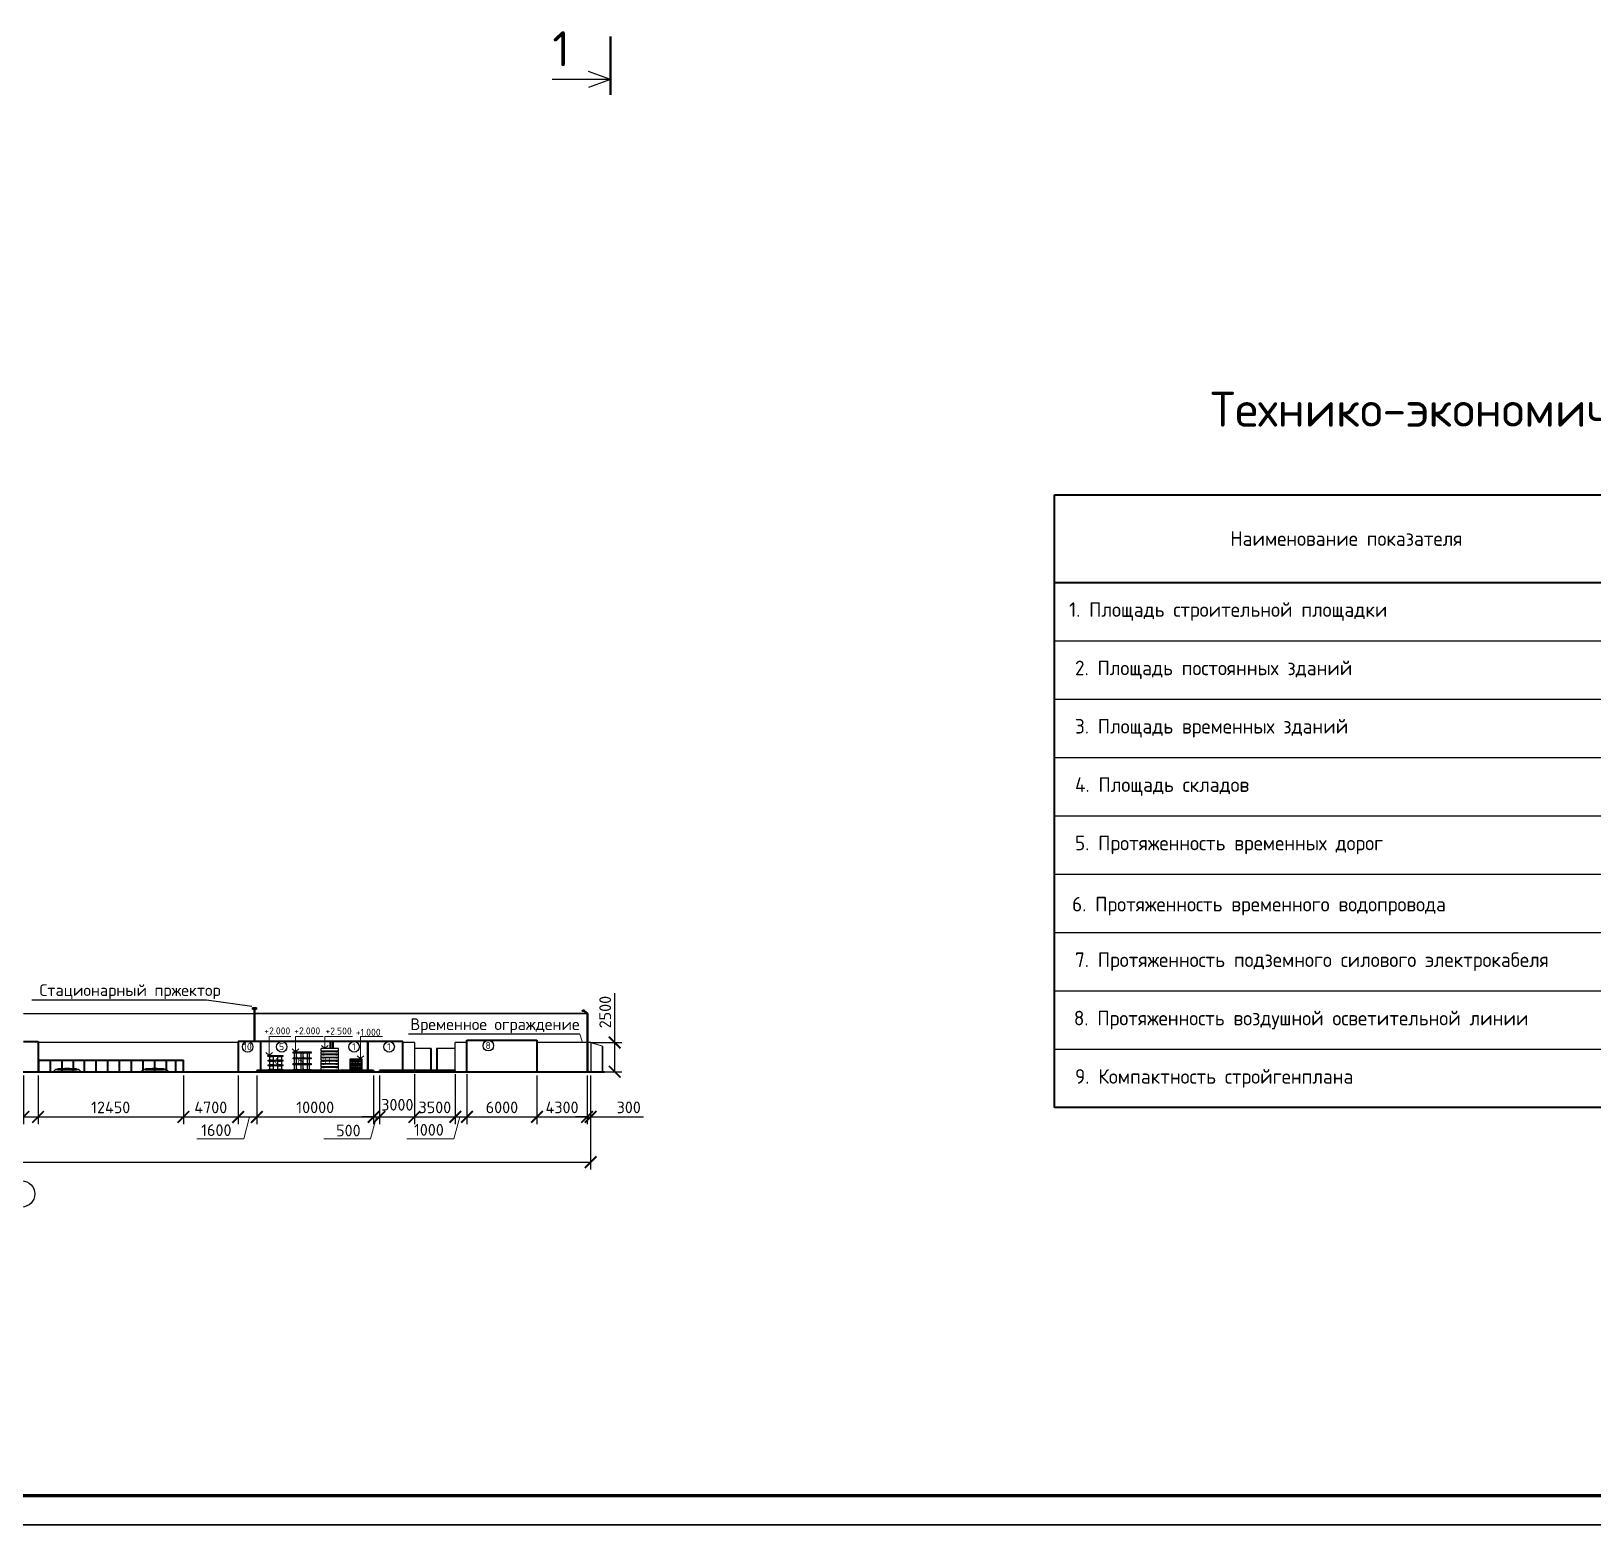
# Model space of a CAD drawing. Header units: millimetres. Extents: x -782 to 10910, y 3841 to 9763.
# Drawn here: x 2225 to 2492.6, y 8024.4 to 8280.3 of the extents above; entities that cross this region are included whole.
import ezdxf

# ---------------------------------------------------------------- set-up
doc = ezdxf.new("R2010")
doc.units = ezdxf.units.MM
doc.layers.add('1', color=7, linetype='Continuous')
doc.layers.add('Оbводка', color=1, linetype='Continuous', lineweight=90)
doc.styles.add('2.5', font='isocpeur.ttf', dxfattribs={"height": 2})
doc.styles.add('GOST-2.304_Type-B', font='GOST_Common.ttf')
doc.styles.add('Isocpeur', font='isocpeur.ttf')
doc.dimstyles.new('М500 стройгенп', dxfattribs={"dimtxt": 2, "dimasz": 2, "dimexe": 1.25, "dimexo": 0.625, "dimtad": 1, "dimlfac": 500, "dimtxsty": '2.5', "dimblk": 'ARCHTICK', "dimcen": 2.5, "dimadec": 0, "dimazin": 0, "dimtfac": 1, "dimtmove": 0, "dimatfit": 3, "dimfxl": 1, "dimarcsym": 0})

# ---------------------------------------------------------------- blocks, each defined once
blk = doc.blocks.new('_ArchTick')
at = {"color": 0, "linetype": 'ByBlock', "const_width": 0.15}
blk.add_lwpolyline([(-0.5, -0.5), (0.5, 0.5)], dxfattribs=at)
blk = doc.blocks.new('*D837')
at = {"color": 0, "lineweight": -2, "transparency": 16777216}
for p, q in [((2223.67, 8101.42), (2223.67, 8093.06)), ((2226.17, 8101.42), (2226.17, 8093.06)), ((2223.67, 8094.31), (2226.17, 8094.31))]:
    blk.add_line(p, q, dxfattribs=at)
at = {"layer": 'Defpoints', "color": 0, "lineweight": -3, "transparency": 16777216}
for p in [(2223.67, 8102.05), (2226.17, 8102.05), (2226.17, 8094.31)]:
    blk.add_point(p, dxfattribs=at)
at = {"color": 0, "lineweight": -2, "transparency": 16777216, "xscale": 2, "yscale": 2, "zscale": 2, "rotation": 180}
blk.add_blockref('_ArchTick', (2223.67, 8094.31), dxfattribs=at)
at = {"color": 0, "lineweight": -2, "transparency": 16777216, "xscale": 2, "yscale": 2, "zscale": 2}
blk.add_blockref('_ArchTick', (2226.17, 8094.31), dxfattribs=at)
at = {"color": 0, "lineweight": 20, "transparency": 16777216, "insert": (2219.36, 8092.08), "char_height": 2, "attachment_point": 5, "style": '2.5'}
blk.add_mtext('1250', dxfattribs=at)
blk = doc.blocks.new('*D838')
at = {"color": 0, "lineweight": -2, "transparency": 16777216}
for p, q in [((2226.17, 8101.42), (2226.17, 8093.06)), ((2251.07, 8101.42), (2251.07, 8093.06)), ((2226.17, 8094.31), (2251.07, 8094.31))]:
    blk.add_line(p, q, dxfattribs=at)
at = {"layer": 'Defpoints', "color": 0, "lineweight": -3, "transparency": 16777216}
for p in [(2226.17, 8102.05), (2251.07, 8102.05), (2251.07, 8094.31)]:
    blk.add_point(p, dxfattribs=at)
at = {"color": 0, "lineweight": -2, "transparency": 16777216, "xscale": 2, "yscale": 2, "zscale": 2, "rotation": 180}
blk.add_blockref('_ArchTick', (2226.17, 8094.31), dxfattribs=at)
at = {"color": 0, "lineweight": -2, "transparency": 16777216, "xscale": 2, "yscale": 2, "zscale": 2}
blk.add_blockref('_ArchTick', (2251.07, 8094.31), dxfattribs=at)
at = {"color": 0, "lineweight": 20, "transparency": 16777216, "insert": (2238.62, 8095.94), "char_height": 2, "attachment_point": 5, "style": '2.5'}
blk.add_mtext('12450', dxfattribs=at)
blk = doc.blocks.new('*D839')
at = {"color": 0, "lineweight": -2, "transparency": 16777216}
for p, q in [((2251.07, 8101.42), (2251.07, 8093.06)), ((2260.47, 8101.42), (2260.47, 8093.06)), ((2251.07, 8094.31), (2260.47, 8094.31))]:
    blk.add_line(p, q, dxfattribs=at)
at = {"layer": 'Defpoints', "color": 0, "lineweight": -3, "transparency": 16777216}
for p in [(2251.07, 8102.05), (2260.47, 8102.05), (2260.47, 8094.31)]:
    blk.add_point(p, dxfattribs=at)
at = {"color": 0, "lineweight": -2, "transparency": 16777216, "xscale": 2, "yscale": 2, "zscale": 2, "rotation": 180}
blk.add_blockref('_ArchTick', (2251.07, 8094.31), dxfattribs=at)
at = {"color": 0, "lineweight": -2, "transparency": 16777216, "xscale": 2, "yscale": 2, "zscale": 2}
blk.add_blockref('_ArchTick', (2260.47, 8094.31), dxfattribs=at)
at = {"color": 0, "lineweight": 20, "transparency": 16777216, "insert": (2255.77, 8095.94), "char_height": 2, "attachment_point": 5, "style": '2.5'}
blk.add_mtext('4700', dxfattribs=at)
blk = doc.blocks.new('*D840')
at = {"color": 0, "lineweight": -2, "transparency": 16777216}
for p, q in [((2260.47, 8101.42), (2260.47, 8093.06)), ((2263.67, 8101.42), (2263.67, 8093.06)), ((2260.47, 8094.31), (2263.67, 8094.31))]:
    blk.add_line(p, q, dxfattribs=at)
at = {"layer": 'Defpoints', "color": 0, "lineweight": -3, "transparency": 16777216}
for p in [(2260.47, 8102.05), (2263.67, 8102.05), (2263.67, 8094.31)]:
    blk.add_point(p, dxfattribs=at)
at = {"color": 0, "lineweight": -2, "transparency": 16777216, "xscale": 2, "yscale": 2, "zscale": 2, "rotation": 180}
blk.add_blockref('_ArchTick', (2260.47, 8094.31), dxfattribs=at)
at = {"color": 0, "lineweight": -2, "transparency": 16777216, "xscale": 2, "yscale": 2, "zscale": 2}
blk.add_blockref('_ArchTick', (2263.67, 8094.31), dxfattribs=at)
at = {"color": 0, "lineweight": 20, "transparency": 16777216, "insert": (2256.72, 8092.04), "char_height": 2, "attachment_point": 5, "style": '2.5'}
blk.add_mtext('1600', dxfattribs=at)
blk = doc.blocks.new('*D841')
at = {"color": 0, "lineweight": -2, "transparency": 16777216}
for p, q in [((2263.67, 8101.42), (2263.67, 8093.06)), ((2283.67, 8101.42), (2283.67, 8093.06)), ((2263.67, 8094.31), (2283.67, 8094.31))]:
    blk.add_line(p, q, dxfattribs=at)
at = {"layer": 'Defpoints', "color": 0, "lineweight": -3, "transparency": 16777216}
for p in [(2263.67, 8102.05), (2283.67, 8102.05), (2283.67, 8094.31)]:
    blk.add_point(p, dxfattribs=at)
at = {"color": 0, "lineweight": -2, "transparency": 16777216, "xscale": 2, "yscale": 2, "zscale": 2, "rotation": 180}
blk.add_blockref('_ArchTick', (2263.67, 8094.31), dxfattribs=at)
at = {"color": 0, "lineweight": -2, "transparency": 16777216, "xscale": 2, "yscale": 2, "zscale": 2}
blk.add_blockref('_ArchTick', (2283.67, 8094.31), dxfattribs=at)
at = {"color": 0, "lineweight": 20, "transparency": 16777216, "insert": (2273.67, 8095.94), "char_height": 2, "attachment_point": 5, "style": '2.5'}
blk.add_mtext('10000', dxfattribs=at)
blk = doc.blocks.new('*D842')
at = {"color": 0, "lineweight": -2, "transparency": 16777216}
for p, q in [((2283.67, 8101.42), (2283.67, 8093.06)), ((2284.67, 8101.42), (2284.67, 8093.06)), ((2283.67, 8094.31), (2281.67, 8094.31)), ((2283.67, 8094.31), (2284.67, 8094.31)), ((2284.67, 8094.31), (2286.67, 8094.31))]:
    blk.add_line(p, q, dxfattribs=at)
at = {"layer": 'Defpoints', "color": 0, "lineweight": -3, "transparency": 16777216}
for p in [(2283.67, 8102.05), (2284.67, 8102.05), (2284.67, 8094.31)]:
    blk.add_point(p, dxfattribs=at)
at = {"color": 0, "lineweight": -2, "transparency": 16777216, "xscale": 2, "yscale": 2, "zscale": 2}
blk.add_blockref('_ArchTick', (2283.67, 8094.31), dxfattribs=at)
at = {"color": 0, "lineweight": -2, "transparency": 16777216, "xscale": 2, "yscale": 2, "zscale": 2, "rotation": 180}
blk.add_blockref('_ArchTick', (2284.67, 8094.31), dxfattribs=at)
at = {"color": 0, "lineweight": 20, "transparency": 16777216, "insert": (2279.35, 8091.98), "char_height": 2, "attachment_point": 5, "style": '2.5'}
blk.add_mtext('500', dxfattribs=at)
blk = doc.blocks.new('*D843')
at = {"color": 0, "lineweight": -2, "transparency": 16777216}
for p, q in [((2284.67, 8101.42), (2284.67, 8093.06)), ((2290.67, 8101.62), (2290.67, 8093.06)), ((2284.67, 8094.31), (2290.67, 8094.31))]:
    blk.add_line(p, q, dxfattribs=at)
at = {"layer": 'Defpoints', "color": 0, "lineweight": -3, "transparency": 16777216}
for p in [(2284.67, 8102.05), (2290.67, 8102.25), (2290.67, 8094.31)]:
    blk.add_point(p, dxfattribs=at)
at = {"color": 0, "lineweight": -2, "transparency": 16777216, "xscale": 2, "yscale": 2, "zscale": 2, "rotation": 180}
blk.add_blockref('_ArchTick', (2284.67, 8094.31), dxfattribs=at)
at = {"color": 0, "lineweight": -2, "transparency": 16777216, "xscale": 2, "yscale": 2, "zscale": 2}
blk.add_blockref('_ArchTick', (2290.67, 8094.31), dxfattribs=at)
at = {"color": 0, "lineweight": 20, "transparency": 16777216, "insert": (2287.74, 8096.39), "char_height": 2, "attachment_point": 5, "style": '2.5'}
blk.add_mtext('3000', dxfattribs=at)
blk = doc.blocks.new('*D844')
at = {"color": 0, "lineweight": -2, "transparency": 16777216}
for p, q in [((2290.67, 8101.62), (2290.67, 8093.06)), ((2297.67, 8101.62), (2297.67, 8093.06)), ((2290.67, 8094.31), (2297.67, 8094.31))]:
    blk.add_line(p, q, dxfattribs=at)
at = {"layer": 'Defpoints', "color": 0, "lineweight": -3, "transparency": 16777216}
for p in [(2290.67, 8102.25), (2297.67, 8102.25), (2297.67, 8094.31)]:
    blk.add_point(p, dxfattribs=at)
at = {"color": 0, "lineweight": -2, "transparency": 16777216, "xscale": 2, "yscale": 2, "zscale": 2, "rotation": 180}
blk.add_blockref('_ArchTick', (2290.67, 8094.31), dxfattribs=at)
at = {"color": 0, "lineweight": -2, "transparency": 16777216, "xscale": 2, "yscale": 2, "zscale": 2}
blk.add_blockref('_ArchTick', (2297.67, 8094.31), dxfattribs=at)
at = {"color": 0, "lineweight": 20, "transparency": 16777216, "insert": (2294.17, 8095.94), "char_height": 2, "attachment_point": 5, "style": '2.5'}
blk.add_mtext('3500', dxfattribs=at)
blk = doc.blocks.new('*D845')
at = {"color": 0, "lineweight": -2, "transparency": 16777216}
for p, q in [((2297.67, 8101.62), (2297.67, 8093.06)), ((2299.67, 8101.62), (2299.67, 8093.06)), ((2297.67, 8094.31), (2299.67, 8094.31))]:
    blk.add_line(p, q, dxfattribs=at)
at = {"layer": 'Defpoints', "color": 0, "lineweight": -3, "transparency": 16777216}
for p in [(2297.67, 8102.25), (2299.67, 8102.25), (2299.67, 8094.31)]:
    blk.add_point(p, dxfattribs=at)
at = {"color": 0, "lineweight": -2, "transparency": 16777216, "xscale": 2, "yscale": 2, "zscale": 2, "rotation": 180}
blk.add_blockref('_ArchTick', (2297.67, 8094.31), dxfattribs=at)
at = {"color": 0, "lineweight": -2, "transparency": 16777216, "xscale": 2, "yscale": 2, "zscale": 2}
blk.add_blockref('_ArchTick', (2299.67, 8094.31), dxfattribs=at)
at = {"color": 0, "lineweight": 20, "transparency": 16777216, "insert": (2293.15, 8092.09), "char_height": 2, "attachment_point": 5, "style": '2.5'}
blk.add_mtext('1000', dxfattribs=at)
blk = doc.blocks.new('*D846')
at = {"color": 0, "lineweight": -2, "transparency": 16777216}
for p, q in [((2299.67, 8101.42), (2299.67, 8093.06)), ((2311.67, 8101.42), (2311.67, 8093.06)), ((2299.67, 8094.31), (2311.67, 8094.31))]:
    blk.add_line(p, q, dxfattribs=at)
at = {"layer": 'Defpoints', "color": 0, "lineweight": -3, "transparency": 16777216}
for p in [(2299.67, 8102.05), (2311.67, 8102.05), (2311.67, 8094.31)]:
    blk.add_point(p, dxfattribs=at)
at = {"color": 0, "lineweight": -2, "transparency": 16777216, "xscale": 2, "yscale": 2, "zscale": 2, "rotation": 180}
blk.add_blockref('_ArchTick', (2299.67, 8094.31), dxfattribs=at)
at = {"color": 0, "lineweight": -2, "transparency": 16777216, "xscale": 2, "yscale": 2, "zscale": 2}
blk.add_blockref('_ArchTick', (2311.67, 8094.31), dxfattribs=at)
at = {"color": 0, "lineweight": 20, "transparency": 16777216, "insert": (2305.67, 8095.94), "char_height": 2, "attachment_point": 5, "style": '2.5'}
blk.add_mtext('6000', dxfattribs=at)
blk = doc.blocks.new('*D847')
at = {"color": 0, "lineweight": -2, "transparency": 16777216}
for p, q in [((2311.67, 8101.42), (2311.67, 8093.06)), ((2320.27, 8101.42), (2320.27, 8093.06)), ((2311.67, 8094.31), (2320.27, 8094.31))]:
    blk.add_line(p, q, dxfattribs=at)
at = {"layer": 'Defpoints', "color": 0, "lineweight": -3, "transparency": 16777216}
for p in [(2311.67, 8102.05), (2320.27, 8102.05), (2320.27, 8094.31)]:
    blk.add_point(p, dxfattribs=at)
at = {"color": 0, "lineweight": -2, "transparency": 16777216, "xscale": 2, "yscale": 2, "zscale": 2, "rotation": 180}
blk.add_blockref('_ArchTick', (2311.67, 8094.31), dxfattribs=at)
at = {"color": 0, "lineweight": -2, "transparency": 16777216, "xscale": 2, "yscale": 2, "zscale": 2}
blk.add_blockref('_ArchTick', (2320.27, 8094.31), dxfattribs=at)
at = {"color": 0, "lineweight": 20, "transparency": 16777216, "insert": (2315.97, 8095.94), "char_height": 2, "attachment_point": 5, "style": '2.5'}
blk.add_mtext('4300', dxfattribs=at)
blk = doc.blocks.new('*D752')
at = {"color": 0, "lineweight": -2, "transparency": 16777216}
for p, q in [((2320.27, 8101.42), (2320.27, 8093.06)), ((2320.87, 8101.42), (2320.87, 8093.06)), ((2320.27, 8094.31), (2318.27, 8094.31)), ((2320.27, 8094.31), (2320.87, 8094.31)), ((2320.87, 8094.31), (2329.92, 8094.31))]:
    blk.add_line(p, q, dxfattribs=at)
at = {"layer": 'Defpoints', "color": 0, "lineweight": -3, "transparency": 16777216}
for p in [(2320.27, 8102.05), (2320.87, 8102.05), (2320.87, 8094.31)]:
    blk.add_point(p, dxfattribs=at)
at = {"color": 0, "lineweight": -2, "transparency": 16777216, "xscale": 2, "yscale": 2, "zscale": 2}
blk.add_blockref('_ArchTick', (2320.27, 8094.31), dxfattribs=at)
at = {"color": 0, "lineweight": -2, "transparency": 16777216, "xscale": 2, "yscale": 2, "zscale": 2, "rotation": 180}
blk.add_blockref('_ArchTick', (2320.87, 8094.31), dxfattribs=at)
at = {"color": 0, "lineweight": 20, "transparency": 16777216, "insert": (2327.4, 8095.94), "char_height": 2, "attachment_point": 5, "style": '2.5'}
blk.add_mtext('300', dxfattribs=at)
blk = doc.blocks.new('*D753')
at = {"color": 0, "lineweight": -2, "transparency": 16777216}
for p, q in [((2052.35, 8101.42), (2052.35, 8085.31)), ((2320.87, 8101.42), (2320.87, 8085.31)), ((2052.35, 8086.56), (2320.87, 8086.56))]:
    blk.add_line(p, q, dxfattribs=at)
at = {"layer": 'Defpoints', "color": 0, "lineweight": -3, "transparency": 16777216}
for p in [(2052.35, 8102.05), (2320.87, 8102.05), (2320.87, 8086.56)]:
    blk.add_point(p, dxfattribs=at)
at = {"color": 0, "lineweight": -2, "transparency": 16777216, "xscale": 2, "yscale": 2, "zscale": 2, "rotation": 180}
blk.add_blockref('_ArchTick', (2052.35, 8086.56), dxfattribs=at)
at = {"color": 0, "lineweight": -2, "transparency": 16777216, "xscale": 2, "yscale": 2, "zscale": 2}
blk.add_blockref('_ArchTick', (2320.87, 8086.56), dxfattribs=at)
at = {"color": 0, "lineweight": 20, "transparency": 16777216, "insert": (2185.61, 8088.19), "char_height": 2, "attachment_point": 5, "style": '2.5'}
blk.add_mtext('136000', dxfattribs=at)
blk = doc.blocks.new('*D849')
at = {"color": 0, "lineweight": -2, "transparency": 16777216}
for p, q in [((2324.99, 8107.05), (2324.99, 8115.5)), ((2321, 8107.05), (2326.24, 8107.05)), ((2324.99, 8102.05), (2324.99, 8107.05)), ((2321, 8102.05), (2326.24, 8102.05))]:
    blk.add_line(p, q, dxfattribs=at)
at = {"layer": 'Defpoints', "color": 0, "lineweight": -3, "transparency": 16777216}
for p in [(2320.37, 8107.05), (2320.37, 8102.05), (2324.99, 8102.05)]:
    blk.add_point(p, dxfattribs=at)
at = {"color": 0, "lineweight": -2, "transparency": 16777216, "xscale": 2, "yscale": 2, "zscale": 2}
for p, rotation in [((2324.99, 8107.05), 90), ((2324.99, 8102.05), 270)]:
    blk.add_blockref('_ArchTick', p, dxfattribs=dict(at, rotation=rotation))
at = {"color": 0, "lineweight": 20, "transparency": 16777216, "insert": (2323.36, 8112.27), "char_height": 2, "attachment_point": 5, "rotation": 90, "style": '2.5'}
blk.add_mtext('2500', dxfattribs=at)

msp = doc.modelspace()

# ---------------------------------------------------------------- hatches: boundary and pattern name
at = {"lineweight": 25, "ltscale": 0.5}
h = msp.add_hatch(dxfattribs=at)
h.set_pattern_fill('BRICK', color=256, scale=0.04)
h.set_pattern_definition([(0, (-159.3332, 5246.0435), (0, 0.254), []), (90, (-159.3332, 5246.0435), (-0.508, 3e-17), [0.254, -0.254]), (90, (-159.0792, 5246.0435), (-0.508, 3e-17), [-0.254, 0.254])])
h.paths.add_polyline_path([(2281.67433, 8104.246228), (2279.67433, 8104.246228), (2279.67433, 8102.246228), (2281.67433, 8102.246228)])

# ---------------------------------------------------------------- linework, layer by layer
at = {"lineweight": 50}
msp.add_line((2324.257704, 8269.463412), (2324.257704, 8279.463412), dxfattribs=at)
for p, q in [((2324.257704, 8272.058757), (2320.498933, 8273.426837)), ((2324.257704, 8272.058757), (2314.257704, 8272.058757)), ((2324.257704, 8272.058757), (2320.498933, 8270.690676)), ((1982.712585, 8024.422879), (2822.712585, 8024.422879))]:
    msp.add_line(p, q)
at = {"color": 7, "lineweight": 25}
for p, q in [((2400.385182, 8095.906803), (2400.385182, 8200.906803)), ((2400.385182, 8200.906803), (2585.868803, 8200.906803)), ((2400.385182, 8185.906803), (2585.868803, 8185.906803)), ((2400.385182, 8185.906803), (2585.868803, 8185.906803)), ((2400.385182, 8175.906803), (2585.868803, 8175.906803)), ((2400.385182, 8165.906803), (2585.868803, 8165.906803)), ((2400.385182, 8155.906803), (2585.868803, 8155.906803)), ((2400.385182, 8145.906803), (2585.868803, 8145.906803)), ((2400.385182, 8135.906803), (2585.868803, 8135.906803)), ((2400.385182, 8125.906803), (2585.868803, 8125.906803)), ((2400.385182, 8115.906803), (2585.868803, 8115.906803)), ((2400.385182, 8105.906803), (2585.868803, 8105.906803)), ((2400.385182, 8095.906803), (2585.868803, 8095.906803)), ((2400.385182, 8095.906803), (2585.868803, 8095.906803))]:
    msp.add_line(p, q, dxfattribs=at)
at = {"color": 7, "lineweight": 40}
for p, q in [((2400.385182, 8095.906803), (2400.385182, 8200.906803)), ((2400.385182, 8200.906803), (2585.868803, 8200.906803)), ((2400.385182, 8185.906803), (2585.868803, 8185.906803)), ((2585.868803, 8095.906803), (2400.385182, 8095.906803))]:
    msp.add_line(p, q, dxfattribs=at)
at = {"lineweight": 25}
for p, q in [((2255.015718, 8114.299365), (2225.087209, 8114.299365)), ((2262.778634, 8113.201394), (2255.015718, 8114.299365)), ((2223.67433, 8112.046228), (2320.288527, 8112.046228)), ((2320.257469, 8112.046228), (2263.257469, 8112.046228)), ((2260.47433, 8107.046228), (2226.17433, 8107.046228)), ((2290.67433, 8107.046228), (2288.67433, 8107.046228)), ((2319.024016, 8108.487957), (2289.64459, 8108.487957)), ((2290.67433, 8107.046228), (2290.67433, 8102.246228)), ((2299.67433, 8107.046228), (2297.67433, 8107.046228)), ((2298.683082, 8107.046228), (2297.67433, 8107.046228)), ((2297.67433, 8102.246228), (2297.67433, 8107.046228)), ((2320.87433, 8107.046228), (2311.67433, 8107.046228)), ((2320.87433, 8107.046228), (2320.87433, 8102.046228)), ((2320.97433, 8102.046228), (2320.97433, 8107.046228)), ((2322.87433, 8102.046228), (2322.87433, 8106.476228)), ((2322.97433, 8102.046228), (2322.97433, 8106.446228)), ((2265.573981, 8104.843194), (2268.17433, 8104.845912)), ((2265.573981, 8104.646539), (2265.573981, 8104.843194)), ((2265.574852, 8104.646226), (2265.574174, 8104.646226)), ((2265.574764, 8104.043227), (2268.174852, 8104.046226)), ((2265.574764, 8104.043195), (2268.17433, 8104.045912)), ((2265.574764, 8104.043195), (2265.574764, 8104.043227)), ((2265.574817, 8103.84654), (2265.574817, 8104.043195)), ((2268.17433, 8104.646226), (2265.574852, 8104.646226)), ((2265.575688, 8103.846227), (2265.574957, 8103.846227)), ((2268.17433, 8103.846227), (2265.575688, 8103.846227)), ((2265.874852, 8104.046226), (2265.874852, 8104.646226)), ((2265.874852, 8104.646226), (2266.474852, 8104.646226)), ((2266.474852, 8104.046226), (2265.874852, 8104.046226)), ((2265.875688, 8103.246227), (2265.875688, 8103.846227)), ((2265.875688, 8103.846227), (2266.475688, 8103.846227)), ((2266.474852, 8104.646226), (2266.474852, 8104.046226)), ((2266.475688, 8103.846227), (2266.475688, 8103.246227)), ((2267.274852, 8104.046226), (2267.274852, 8104.646226)), ((2267.274852, 8104.646226), (2267.874852, 8104.646226)), ((2267.874852, 8104.046226), (2267.274852, 8104.046226)), ((2267.275688, 8103.246227), (2267.275688, 8103.846227)), ((2267.275688, 8103.846227), (2267.875688, 8103.846227)), ((2267.874852, 8104.646226), (2267.874852, 8104.046226)), ((2267.875688, 8103.846227), (2267.875688, 8103.246227)), ((2268.17433, 8104.646226), (2268.17433, 8104.845912)), ((2268.17433, 8103.846227), (2268.17433, 8104.046225)), ((2269.87433, 8105.446228), (2272.97433, 8105.446228)), ((2269.87433, 8105.246228), (2269.87433, 8105.446228)), ((2270.07433, 8105.246228), (2269.87433, 8105.246228)), ((2269.87433, 8104.446228), (2272.97433, 8104.446228)), ((2269.87433, 8104.246228), (2269.87433, 8104.446228)), ((2269.87433, 8104.446228), (2272.97433, 8104.446228)), ((2270.07433, 8104.246228), (2269.87433, 8104.246228)), ((2270.47433, 8105.246228), (2270.07433, 8105.246228)), ((2270.07433, 8105.246228), (2270.07433, 8104.446228)), ((2272.97433, 8105.246228), (2270.07433, 8105.246228)), ((2270.07433, 8104.446228), (2270.47433, 8104.446228)), ((2270.07433, 8104.446228), (2270.47433, 8104.446228)), ((2270.47433, 8104.246228), (2270.07433, 8104.246228)), ((2270.07433, 8104.246228), (2270.07433, 8103.446228)), ((2272.97433, 8104.246228), (2270.07433, 8104.246228)), ((2270.47433, 8104.446228), (2270.47433, 8105.246228)), ((2270.47433, 8104.580019), (2270.47433, 8104.446228)), ((2270.47433, 8103.446228), (2270.47433, 8104.246228)), ((2270.47433, 8103.580019), (2270.47433, 8103.446228)), ((2271.17433, 8105.446228), (2271.57433, 8105.446228)), ((2271.57433, 8105.246228), (2271.17433, 8105.246228)), ((2271.17433, 8105.246228), (2271.17433, 8104.446228)), ((2271.17433, 8104.446228), (2271.57433, 8104.446228)), ((2271.17433, 8104.446228), (2271.57433, 8104.446228)), ((2271.57433, 8104.246228), (2271.17433, 8104.246228)), ((2271.17433, 8104.246228), (2271.17433, 8103.446228)), ((2271.57433, 8104.446228), (2271.57433, 8105.246228)), ((2271.57433, 8104.580019), (2271.57433, 8104.446228)), ((2271.57433, 8103.446228), (2271.57433, 8104.246228)), ((2271.57433, 8103.580019), (2271.57433, 8103.446228)), ((2272.67433, 8105.246228), (2272.27433, 8105.246228)), ((2272.27433, 8105.246228), (2272.27433, 8104.446228)), ((2272.27433, 8104.446228), (2272.67433, 8104.446228)), ((2272.67433, 8104.246228), (2272.27433, 8104.246228)), ((2272.27433, 8104.246228), (2272.27433, 8103.446228)), ((2272.67433, 8104.446228), (2272.67433, 8105.246228)), ((2272.67433, 8103.446228), (2272.67433, 8104.246228)), ((2272.97433, 8105.446228), (2272.97433, 8105.246228)), ((2272.97433, 8104.446228), (2272.97433, 8104.246228)), ((2277.67433, 8106.026228), (2274.67433, 8106.026228)), ((2274.67433, 8105.586228), (2274.67433, 8106.026228)), ((2277.67433, 8105.586228), (2274.67433, 8105.586228)), ((2277.67433, 8105.486228), (2274.67433, 8105.486228)), ((2274.67433, 8105.046228), (2274.67433, 8105.486228)), ((2277.67433, 8105.046228), (2274.67433, 8105.046228)), ((2277.67433, 8104.946228), (2274.67433, 8104.946228)), ((2274.67433, 8104.506228), (2274.67433, 8104.946228)), ((2277.67433, 8104.506228), (2274.67433, 8104.506228)), ((2277.67433, 8104.406228), (2274.67433, 8104.406228)), ((2274.67433, 8103.966228), (2274.67433, 8104.406228)), ((2277.67433, 8103.966228), (2274.67433, 8103.966228)), ((2277.67433, 8103.866228), (2274.67433, 8103.866228)), ((2274.67433, 8103.426228), (2274.67433, 8103.866228)), ((2275.17433, 8105.586228), (2274.97433, 8105.586228)), ((2274.97433, 8105.586228), (2274.97433, 8105.486228)), ((2274.97433, 8105.486228), (2275.17433, 8105.486228)), ((2275.17433, 8105.046228), (2274.97433, 8105.046228)), ((2274.97433, 8105.046228), (2274.97433, 8104.946228)), ((2274.97433, 8104.946228), (2275.17433, 8104.946228)), ((2275.17433, 8104.506228), (2274.97433, 8104.506228)), ((2274.97433, 8104.506228), (2274.97433, 8104.406228)), ((2274.97433, 8104.406228), (2275.17433, 8104.406228)), ((2275.17433, 8103.966228), (2274.97433, 8103.966228)), ((2274.97433, 8103.966228), (2274.97433, 8103.866228)), ((2274.97433, 8103.866228), (2275.17433, 8103.866228)), ((2275.17433, 8105.486228), (2275.17433, 8105.586228)), ((2275.17433, 8104.946228), (2275.17433, 8105.046228)), ((2275.17433, 8104.406228), (2275.17433, 8104.506228)), ((2275.17433, 8103.866228), (2275.17433, 8103.966228)), ((2277.37433, 8105.586228), (2277.17433, 8105.586228)), ((2277.17433, 8105.586228), (2277.17433, 8105.486228)), ((2277.17433, 8105.486228), (2277.37433, 8105.486228)), ((2277.37433, 8105.046228), (2277.17433, 8105.046228)), ((2277.17433, 8105.046228), (2277.17433, 8104.946228)), ((2277.17433, 8104.946228), (2277.37433, 8104.946228)), ((2277.37433, 8104.506228), (2277.17433, 8104.506228)), ((2277.17433, 8104.506228), (2277.17433, 8104.406228)), ((2277.17433, 8104.406228), (2277.37433, 8104.406228)), ((2277.37433, 8103.966228), (2277.17433, 8103.966228)), ((2277.17433, 8103.966228), (2277.17433, 8103.866228)), ((2277.17433, 8103.866228), (2277.37433, 8103.866228)), ((2277.37433, 8105.486228), (2277.37433, 8105.586228)), ((2277.37433, 8104.946228), (2277.37433, 8105.046228)), ((2277.37433, 8104.406228), (2277.37433, 8104.506228)), ((2277.37433, 8103.866228), (2277.37433, 8103.966228)), ((2277.67433, 8105.586228), (2277.67433, 8106.026228)), ((2277.67433, 8105.046228), (2277.67433, 8105.486228)), ((2277.67433, 8102.346228), (2277.67433, 8105.355866)), ((2277.67433, 8104.506228), (2277.67433, 8104.946228)), ((2277.67433, 8103.966228), (2277.67433, 8104.406228)), ((2277.67433, 8103.426228), (2277.67433, 8103.866228)), ((2279.67433, 8102.246228), (2279.67433, 8104.246228)), ((2279.67433, 8104.246228), (2281.67433, 8104.246228)), ((2281.67433, 8104.246228), (2281.67433, 8102.246228)), ((2281.67433, 8102.246228), (2281.67433, 8104.108992)), ((2293.515475, 8106.046228), (2290.67433, 8106.046228)), ((2293.441832, 8106.046228), (2293.441832, 8102.246228)), ((2293.515475, 8106.046228), (2293.515475, 8102.246228)), ((2297.67433, 8106.046228), (2294.443552, 8106.046228)), ((2294.443552, 8106.046228), (2294.443552, 8102.246228)), ((2294.557365, 8106.046228), (2294.557365, 8102.246228)), ((2297.67433, 8102.046228), (2297.67433, 8106.046228)), ((2265.575548, 8103.243228), (2268.175688, 8103.246227)), ((2265.575548, 8103.243196), (2268.17433, 8103.245912)), ((2265.575548, 8103.243196), (2265.575548, 8103.243228)), ((2265.575653, 8103.04654), (2265.575653, 8103.243196)), ((2265.576524, 8103.046228), (2265.575741, 8103.046228)), ((2265.576331, 8102.443229), (2268.176524, 8102.446228)), ((2265.576524, 8102.246228), (2265.576331, 8102.443229)), ((2268.17433, 8103.046228), (2265.576524, 8103.046228)), ((2268.17433, 8102.246228), (2265.576524, 8102.246228)), ((2266.475688, 8103.246227), (2265.875688, 8103.246227)), ((2265.876524, 8102.446228), (2265.876524, 8103.046228)), ((2265.876524, 8103.046228), (2266.476524, 8103.046228)), ((2266.476524, 8102.446228), (2265.876524, 8102.446228)), ((2266.476524, 8103.046228), (2266.476524, 8102.446228)), ((2267.875688, 8103.246227), (2267.275688, 8103.246227)), ((2267.276524, 8102.446228), (2267.276524, 8103.046228)), ((2267.276524, 8103.046228), (2267.876524, 8103.046228)), ((2267.876524, 8102.446228), (2267.276524, 8102.446228)), ((2267.876524, 8103.046228), (2267.876524, 8102.446228)), ((2268.17433, 8103.046228), (2268.17433, 8103.246225)), ((2268.17433, 8102.246228), (2268.17433, 8102.446225)), ((2269.87433, 8103.446228), (2272.97433, 8103.446228)), ((2269.87433, 8103.246228), (2269.87433, 8103.446228)), ((2269.87433, 8103.446228), (2272.97433, 8103.446228)), ((2270.07433, 8103.246228), (2269.87433, 8103.246228)), ((2269.87433, 8102.446228), (2272.97433, 8102.446228)), ((2269.87433, 8102.246228), (2269.87433, 8102.446228)), ((2270.07433, 8102.246228), (2269.87433, 8102.246228)), ((2270.07433, 8103.446228), (2270.47433, 8103.446228)), ((2270.07433, 8103.446228), (2270.47433, 8103.446228)), ((2270.47433, 8103.246228), (2270.07433, 8103.246228)), ((2270.07433, 8103.246228), (2270.07433, 8102.446228)), ((2272.97433, 8103.246228), (2270.07433, 8103.246228)), ((2270.07433, 8102.446228), (2270.47433, 8102.446228)), ((2272.97433, 8102.246228), (2270.07433, 8102.246228)), ((2270.47433, 8102.446228), (2270.47433, 8103.246228)), ((2270.47433, 8102.580019), (2270.47433, 8102.446228)), ((2271.17433, 8103.446228), (2271.57433, 8103.446228)), ((2271.17433, 8103.446228), (2271.57433, 8103.446228)), ((2271.57433, 8103.246228), (2271.17433, 8103.246228)), ((2271.17433, 8103.246228), (2271.17433, 8102.446228)), ((2271.17433, 8102.446228), (2271.57433, 8102.446228)), ((2271.57433, 8102.446228), (2271.57433, 8103.246228)), ((2271.57433, 8102.580019), (2271.57433, 8102.446228)), ((2272.27433, 8103.446228), (2272.67433, 8103.446228)), ((2272.67433, 8103.246228), (2272.27433, 8103.246228)), ((2272.27433, 8103.246228), (2272.27433, 8102.446228)), ((2272.27433, 8102.446228), (2272.67433, 8102.446228)), ((2272.67433, 8102.446228), (2272.67433, 8103.246228)), ((2272.97433, 8103.446228), (2272.97433, 8103.246228)), ((2272.97433, 8102.446228), (2272.97433, 8102.246228)), ((2277.67433, 8103.426228), (2274.67433, 8103.426228)), ((2277.67433, 8103.326228), (2274.67433, 8103.326228)), ((2274.67433, 8102.886228), (2274.67433, 8103.326228)), ((2277.67433, 8102.886228), (2274.67433, 8102.886228)), ((2277.67433, 8102.786228), (2274.67433, 8102.786228)), ((2274.67433, 8102.346228), (2274.67433, 8102.786228)), ((2277.67433, 8102.346228), (2274.67433, 8102.346228)), ((2275.17433, 8103.426228), (2274.97433, 8103.426228)), ((2274.97433, 8103.426228), (2274.97433, 8103.326228)), ((2274.97433, 8103.326228), (2275.17433, 8103.326228)), ((2275.17433, 8102.886228), (2274.97433, 8102.886228)), ((2274.97433, 8102.886228), (2274.97433, 8102.786228)), ((2274.97433, 8102.786228), (2275.17433, 8102.786228)), ((2275.17433, 8102.346228), (2274.97433, 8102.346228)), ((2274.97433, 8102.346228), (2274.97433, 8102.246228)), ((2274.97433, 8102.246228), (2275.17433, 8102.246228)), ((2275.17433, 8103.326228), (2275.17433, 8103.426228)), ((2275.17433, 8102.786228), (2275.17433, 8102.886228)), ((2275.17433, 8102.246228), (2275.17433, 8102.346228)), ((2277.37433, 8103.426228), (2277.17433, 8103.426228)), ((2277.17433, 8103.426228), (2277.17433, 8103.326228)), ((2277.17433, 8103.326228), (2277.37433, 8103.326228)), ((2277.37433, 8102.886228), (2277.17433, 8102.886228)), ((2277.17433, 8102.886228), (2277.17433, 8102.786228)), ((2277.17433, 8102.786228), (2277.37433, 8102.786228)), ((2277.37433, 8102.346228), (2277.17433, 8102.346228)), ((2277.17433, 8102.346228), (2277.17433, 8102.246228)), ((2277.17433, 8102.246228), (2277.37433, 8102.246228)), ((2277.37433, 8103.326228), (2277.37433, 8103.426228)), ((2277.37433, 8102.786228), (2277.37433, 8102.886228)), ((2277.37433, 8102.246228), (2277.37433, 8102.346228)), ((2277.67433, 8102.886228), (2277.67433, 8103.326228)), ((2277.67433, 8102.346228), (2277.67433, 8102.786228)), ((2281.67433, 8102.246228), (2279.67433, 8102.246228)), ((2822.712732, 8024.423062), (1981.712732, 8024.423062))]:
    msp.add_line(p, q, dxfattribs=at)
at = {"lineweight": 35}
for p, q in [((2262.938289, 8112.775984), (2262.938289, 8113.004867)), ((2262.938289, 8113.004867), (2263.588288, 8113.003896)), ((2263.188288, 8112.776955), (2262.938289, 8112.776469)), ((2263.382469, 8112.046228), (2263.132469, 8112.046228)), ((2263.382469, 8112.046228), (2263.132469, 8112.046228)), ((2263.588288, 8112.776357), (2263.188288, 8112.776955)), ((2263.188288, 8112.776955), (2263.189707, 8112.046228)), ((2263.338288, 8112.046228), (2263.338288, 8112.776955)), ((2263.588288, 8112.775013), (2263.588288, 8113.003896)), ((2229.17433, 8102.446228), (2228.77433, 8102.046228)), ((2229.57433, 8102.446228), (2229.17433, 8102.446228)), ((2229.17433, 8102.446228), (2229.57433, 8102.446228)), ((2229.57433, 8102.526228), (2229.57433, 8102.446228)), ((2229.57433, 8102.446228), (2229.57433, 8102.526228)), ((2229.57433, 8102.526228), (2232.77433, 8102.526228)), ((2229.57433, 8102.446228), (2229.57433, 8102.366228)), ((2229.57433, 8102.366228), (2232.77433, 8102.366228)), ((2230.77433, 8102.526228), (2230.77433, 8102.606228)), ((2230.77433, 8102.606228), (2231.57433, 8102.606228)), ((2231.17433, 8102.526228), (2230.77433, 8102.526228)), ((2230.77433, 8102.526228), (2230.77433, 8102.526228)), ((2231.57433, 8102.606228), (2231.57433, 8102.526228)), ((2232.77433, 8102.366228), (2232.77433, 8102.526228)), ((2233.17433, 8102.446228), (2232.77433, 8102.446228)), ((2233.17433, 8102.446228), (2233.57433, 8102.046228)), ((2244.17433, 8102.446228), (2243.77433, 8102.046228)), ((2244.57433, 8102.446228), (2244.17433, 8102.446228)), ((2244.17433, 8102.446228), (2244.57433, 8102.446228)), ((2244.57433, 8102.526228), (2244.57433, 8102.446228)), ((2244.57433, 8102.446228), (2244.57433, 8102.526228)), ((2244.57433, 8102.526228), (2247.77433, 8102.526228)), ((2244.57433, 8102.446228), (2244.57433, 8102.366228)), ((2244.57433, 8102.366228), (2247.77433, 8102.366228)), ((2245.77433, 8102.526228), (2245.77433, 8102.606228)), ((2245.77433, 8102.606228), (2246.57433, 8102.606228)), ((2246.17433, 8102.526228), (2245.77433, 8102.526228)), ((2245.77433, 8102.526228), (2245.77433, 8102.526228)), ((2246.57433, 8102.606228), (2246.57433, 8102.526228)), ((2247.77433, 8102.366228), (2247.77433, 8102.526228)), ((2248.17433, 8102.446228), (2247.77433, 8102.446228)), ((2248.17433, 8102.446228), (2248.57433, 8102.046228))]:
    msp.add_line(p, q, dxfattribs=at)
at = {"color": 0, "linetype": 'Continuous', "lineweight": 35}
msp.add_line((2263.382469, 8112.046228), (2263.132469, 8112.046228), dxfattribs=at)
at = {"lineweight": 40}
for p, q in [((2263.21183, 8112.046228), (2263.21183, 8107.246228)), ((2263.31183, 8107.246228), (2263.31183, 8112.046228)), ((2320.382469, 8112.046228), (2320.257469, 8112.046228)), ((2320.382469, 8112.046228), (2320.257469, 8112.046228)), ((2320.27433, 8112.046228), (2320.27433, 8102.046228)), ((2320.37433, 8102.046228), (2320.37433, 8112.046228)), ((2223.67433, 8107.246228), (2226.17433, 8107.246228)), ((2226.17433, 8107.246228), (2226.17433, 8102.046228)), ((2264.27433, 8107.246228), (2260.47433, 8107.246228)), ((2260.47433, 8107.246228), (2260.47433, 8102.046228)), ((2276.27433, 8107.246228), (2264.27433, 8107.246228)), ((2264.27433, 8107.246228), (2264.27433, 8102.246228)), ((2276.67433, 8107.246228), (2270.67433, 8107.246228)), ((2276.27433, 8106.026228), (2276.27433, 8107.246228)), ((2282.67433, 8107.246228), (2276.67433, 8107.246228)), ((2276.67433, 8107.246228), (2276.67433, 8106.026228)), ((2276.67433, 8106.026228), (2276.67433, 8107.246228)), ((2288.67433, 8107.246228), (2282.67433, 8107.246228)), ((2282.67433, 8107.246228), (2282.67433, 8102.246228)), ((2282.67433, 8102.246228), (2282.67433, 8107.246228)), ((2288.67433, 8102.246228), (2288.67433, 8107.246228)), ((2299.67433, 8102.046228), (2299.67433, 8107.446228)), ((2299.67433, 8107.446228), (2311.67433, 8107.446228)), ((2311.67433, 8107.446228), (2311.67433, 8102.217348)), ((2226.27433, 8102.046228), (2226.27433, 8104.046228)), ((2226.27433, 8104.046228), (2251.07433, 8104.046228)), ((2228.27433, 8102.046228), (2228.27433, 8104.046228)), ((2230.27433, 8102.046228), (2230.27433, 8104.046228)), ((2232.262404, 8102.046228), (2232.262404, 8104.046228)), ((2234.145105, 8102.046228), (2234.145105, 8104.046228)), ((2236.152393, 8102.046228), (2236.152393, 8104.046228)), ((2238.152393, 8102.046228), (2238.152393, 8104.046228)), ((2240.152393, 8102.046228), (2240.152393, 8104.046228)), ((2242.152393, 8102.046228), (2242.152393, 8104.046228)), ((2244.152393, 8102.046228), (2244.152393, 8104.046228)), ((2246.152393, 8102.046228), (2246.152393, 8104.046228)), ((2248.152393, 8102.046228), (2248.152393, 8104.046228)), ((2249.784726, 8102.046228), (2249.784726, 8104.046228)), ((2251.07433, 8102.046228), (2251.07433, 8104.046228)), ((2050.032558, 8102.046228), (2323.249552, 8102.046228)), ((2283.67433, 8102.246228), (2263.67433, 8102.246228)), ((2263.67433, 8102.246228), (2263.67433, 8102.046228)), ((2283.67433, 8102.246228), (2283.67433, 8102.046228)), ((2297.67433, 8102.246228), (2284.67433, 8102.246228)), ((2284.67433, 8102.246228), (2284.67433, 8102.046228)), ((2297.67433, 8102.246228), (2290.67433, 8102.246228)), ((2297.67433, 8102.046228), (2297.67433, 8102.246228))]:
    msp.add_line(p, q, dxfattribs=at)
at = {"color": 0, "linetype": 'Continuous', "lineweight": 40}
for p, q in [((2319.899146, 8112.429241), (2319.869831, 8112.393942)), ((2320.288527, 8112.046228), (2319.873529, 8112.390871)), ((2320.362818, 8112.046228), (2319.899146, 8112.429241)), ((2320.382469, 8112.046228), (2320.257469, 8112.046228))]:
    msp.add_line(p, q, dxfattribs=at)
at = {"lineweight": 20}
for p, q in [((2320.344969, 8112.046228), (2320.294969, 8112.046228)), ((2265.765452, 8104.843394), (2265.765452, 8108.09694)), ((2265.765452, 8104.843394), (2265.765452, 8108.09694)), ((2269.474412, 8108.09694), (2265.765452, 8108.09694)), ((2270.27433, 8105.446228), (2270.27433, 8108.09694)), ((2270.27433, 8105.446228), (2270.27433, 8108.09694)), ((2275.031456, 8108.09694), (2270.27433, 8108.09694)), ((2275.323222, 8106.026228), (2274.753839, 8106.551214)), ((2275.309869, 8106.026404), (2275.892882, 8106.536211)), ((2275.323222, 8106.026228), (2275.323222, 8108.07681)), ((2275.323222, 8106.026228), (2275.323222, 8108.07681)), ((2280.080349, 8108.07681), (2275.323222, 8108.07681)), ((2281.411374, 8104.246228), (2281.411374, 8108.07681)), ((2281.411374, 8108.07681), (2285.169709, 8108.07681)), ((2319.024016, 8108.487957), (2319.487217, 8107.046228)), ((2320.97433, 8107.046228), (2320.87433, 8107.046228)), ((2322.97433, 8106.446228), (2320.97433, 8107.046228)), ((2320.97433, 8107.046228), (2320.97433, 8106.996228)), ((2322.87433, 8106.426228), (2320.97433, 8106.996228)), ((2265.765452, 8104.843394), (2265.196069, 8105.36838)), ((2265.752099, 8104.84357), (2266.335112, 8105.353378)), ((2270.27433, 8105.446228), (2269.704946, 8105.971214)), ((2270.260977, 8105.446404), (2270.84399, 8105.956211)), ((2281.411374, 8104.246228), (2280.841991, 8104.771214)), ((2281.398021, 8104.246404), (2281.981034, 8104.756211)), ((2295.67433, 8102.246228), (2293.67433, 8102.246228)), ((2297.67433, 8102.246228), (2295.67433, 8102.246228)), ((2297.67433, 8102.046228), (2299.67433, 8102.046228)), ((2299.67433, 8102.046228), (2299.67433, 8102.217348)), ((2311.67433, 8102.217348), (2311.67433, 8102.046228)), ((2320.97433, 8102.046228), (2322.97433, 8102.046228)), ((2322.97433, 8102.046228), (2322.87433, 8102.046228)), ((2262.42433, 8094.313451), (2261.41952, 8090.563451)), ((2284.172674, 8094.313451), (2283.167864, 8090.563451)), ((2298.42433, 8094.313451), (2297.41952, 8090.563451)), ((2261.41952, 8090.563451), (2253.378797, 8090.563451)), ((2283.167864, 8090.563451), (2275.127142, 8090.563451)), ((2297.41952, 8090.563451), (2289.378797, 8090.563451))]:
    msp.add_line(p, q, dxfattribs=at)
at = {"color": 1, "lineweight": 25}
for p, q in [((2228.27433, 8102.046228), (2228.27433, 8103.046228)), ((2230.27433, 8102.046228), (2230.27433, 8103.046228)), ((2249.784726, 8102.046228), (2249.784726, 8103.046228))]:
    msp.add_line(p, q, dxfattribs=at)
at = {"lineweight": 70}
msp.add_line((2002.712585, 8029.422879), (2817.712585, 8029.422879), dxfattribs=at)
at = {"color": 0, "linetype": 'Continuous', "lineweight": 40}
for centre, radius, start, end in [((2319.647569, 8112.197011), 0.342361, 42.72998394, 147.56374367), ((2319.631712, 8111.7153), 0.719204, 70.66522234, 112.31594504)]:
    msp.add_arc(centre, radius, start, end, dxfattribs=at)
at = {"layer": 'Оbводка', "color": 0, "lineweight": -2}
for centre, radius in [((2262.096894, 8106.315398), 0.902538), ((2267.926802, 8106.315398), 0.902538), ((2280.326802, 8106.315398), 0.902538), ((2286.326802, 8106.315398), 0.902538), ((2303.326802, 8106.515398), 0.902538), ((2223.37433, 8081.112605), 2.239996)]:
    msp.add_circle(centre, radius, dxfattribs=at)

# ---------------------------------------------------------------- texts
at = {"insert": (2317.31122, 8274.344917), "char_height": 6, "attachment_point": 9, "style": '2.5'}
msp.add_mtext_dynamic_manual_height_columns('\\A1;1', width=13.55974787, gutter_width=12.5, heights=[0], dxfattribs=at)
at = {"color": 7, "lineweight": 25, "char_height": 2.5, "width": 100, "style": 'GOST-2.304_Type-B'}
for s, insert, attachment_point in [('Наименование показателя', (2450.385182, 8193.406803), 5), ('\\pxi1;1. Площадь строительной площадки', (2400.385182, 8180.906803), 4), ('\\pi3.5;2. Площадь постоянных зданий', (2400.385182, 8170.906803), 4), ('\\pl3.5;3. Площадь временных зданий', (2400.385182, 8160.906803), 4), ('\\pl3.5;4. Площадь складов', (2400.385182, 8150.906803), 4), ('\\pi3.5;5. Протяженность временных дорог', (2400.385182, 8140.906803), 4), ('\\pl3;6. Протяженность временного водопровода', (2400.385182, 8130.4263), 4), ('\\pl3.5;7. Протяженность подземного силового электрокабеля', (2400.385182, 8120.906803), 4), ('\\pl3.3;8. Протяженность воздушной осветительной линии', (2400.385182, 8110.906803), 4), ('\\pl3.5;9. Компактность стройгенплана', (2400.385182, 8100.906803), 4)]:
    msp.add_mtext(s, dxfattribs=dict(at, insert=insert, attachment_point=attachment_point))
at = {"lineweight": 25, "char_height": 2, "attachment_point": 1, "style": 'Isocpeur'}
for s, insert in [('Стационарный пржектор', (2226.417815, 8117.032042)), ('Временное ограждение', (2289.971608, 8111.193914))]:
    msp.add_mtext_dynamic_manual_height_columns(s, width=33.70747748, gutter_width=12.5, heights=[0], dxfattribs=dict(at, insert=insert))
at = {"lineweight": 40, "char_height": 1.199998, "width": 15.99997333, "attachment_point": 5, "style": 'Isocpeur'}
for s, insert in [('+2.000', (2267.164681, 8109.050027)), ('+2.000', (2272.298394, 8109.050027)), ('+2.500', (2277.672241, 8109.029897)), ('+1.000', (2282.756161, 8108.815496)), ('10', (2262.078276, 8106.351726)), ('5', (2267.908184, 8106.351726)), ('1', (2280.308184, 8106.351726)), ('1', (2286.308184, 8106.351726)), ('8', (2303.308184, 8106.551726))]:
    msp.add_mtext(s, dxfattribs=dict(at, insert=insert))
at = {"layer": '1', "insert": (2494.813908, 8218.583008), "char_height": 6, "width": 159.67531888, "attachment_point": 2, "style": 'Isocpeur'}
msp.add_mtext('Технико-экономические показатели', dxfattribs=at)
at = {"layer": '1', "lineweight": 25, "char_height": 1.199998, "width": 335.51997649, "attachment_point": 1, "style": 'Isocpeur'}
for s, insert in [('К', (2266.340743, 8104.468821)), ('Б', (2270.632706, 8104.54164)), ('П', (2275.232706, 8104.58164)), ('КР', (2279.832706, 8103.94164))]:
    msp.add_mtext(s, dxfattribs=dict(at, insert=insert))

# ---------------------------------------------------------------- dimensions: what is measured, and where the dimension line sits
at = {"lineweight": 20}
dim = msp.add_linear_dim(base=(2324.989986, 8102.046228), p1=(2320.37433, 8107.046228), p2=(2320.37433, 8102.046228), angle=90, dimstyle='М500 стройгенп', dxfattribs=at)
dim.commit()
dim.dimension.update_dxf_attribs({"geometry": '*D849', "text_midpoint": (2324.989986, 8112.271228), "dimtype": 160})
dim = msp.add_linear_dim(base=(2320.87433, 8086.561909), p1=(2052.35433, 8102.046228), p2=(2320.87433, 8102.046228), text='136000', dimstyle='М500 стройгенп', dxfattribs=at)
dim.commit()
dim.dimension.update_dxf_attribs({"geometry": '*D753', "text_midpoint": (2185.61433, 8086.561909), "dimtype": 160})
for base, p1, p2, picture, middle in [((2226.17433, 8094.313451), (2223.67433, 8102.046228), (2226.17433, 8102.046228), '*D837', (2219.362673, 8092.081977)), ((2263.67433, 8094.313451), (2260.47433, 8102.046228), (2263.67433, 8102.046228), '*D840', (2256.716725, 8092.043847)), ((2284.67433, 8094.313451), (2283.67433, 8102.046228), (2284.67433, 8102.046228), '*D842', (2279.352515, 8091.984811)), ((2290.67433, 8094.313451), (2284.67433, 8102.046228), (2290.67433, 8102.246228), '*D843', (2287.737008, 8096.387386)), ((2299.67433, 8094.313451), (2297.67433, 8102.246228), (2299.67433, 8102.246228), '*D845', (2293.148559, 8092.09268))]:
    dim = msp.add_linear_dim(base=base, p1=p1, p2=p2, dimstyle='М500 стройгенп', override={"dimtmove": 2}, dxfattribs=at)
    dim.commit()
    dim.dimension.update_dxf_attribs({"geometry": picture, "text_midpoint": middle, "dimtype": 160})
for base, p1, p2, picture, middle in [((2251.07433, 8094.313451), (2226.17433, 8102.046228), (2251.07433, 8102.046228), '*D838', (2238.62433, 8095.938451)), ((2260.47433, 8094.313451), (2251.07433, 8102.046228), (2260.47433, 8102.046228), '*D839', (2255.77433, 8095.938451)), ((2283.67433, 8094.313451), (2263.67433, 8102.046228), (2283.67433, 8102.046228), '*D841', (2273.67433, 8095.938451)), ((2297.67433, 8094.313451), (2290.67433, 8102.246228), (2297.67433, 8102.246228), '*D844', (2294.17433, 8095.938451)), ((2311.67433, 8094.313451), (2299.67433, 8102.046228), (2311.67433, 8102.046228), '*D846', (2305.67433, 8095.938451)), ((2320.27433, 8094.313451), (2311.67433, 8102.046228), (2320.27433, 8102.046228), '*D847', (2315.97433, 8095.938451)), ((2320.87433, 8094.313451), (2320.27433, 8102.046228), (2320.87433, 8102.046228), '*D752', (2327.39933, 8095.938451))]:
    dim = msp.add_linear_dim(base=base, p1=p1, p2=p2, dimstyle='М500 стройгенп', dxfattribs=at)
    dim.commit()
    dim.dimension.update_dxf_attribs({"geometry": picture, "text_midpoint": middle})

doc.saveas('drawing.dxf')
